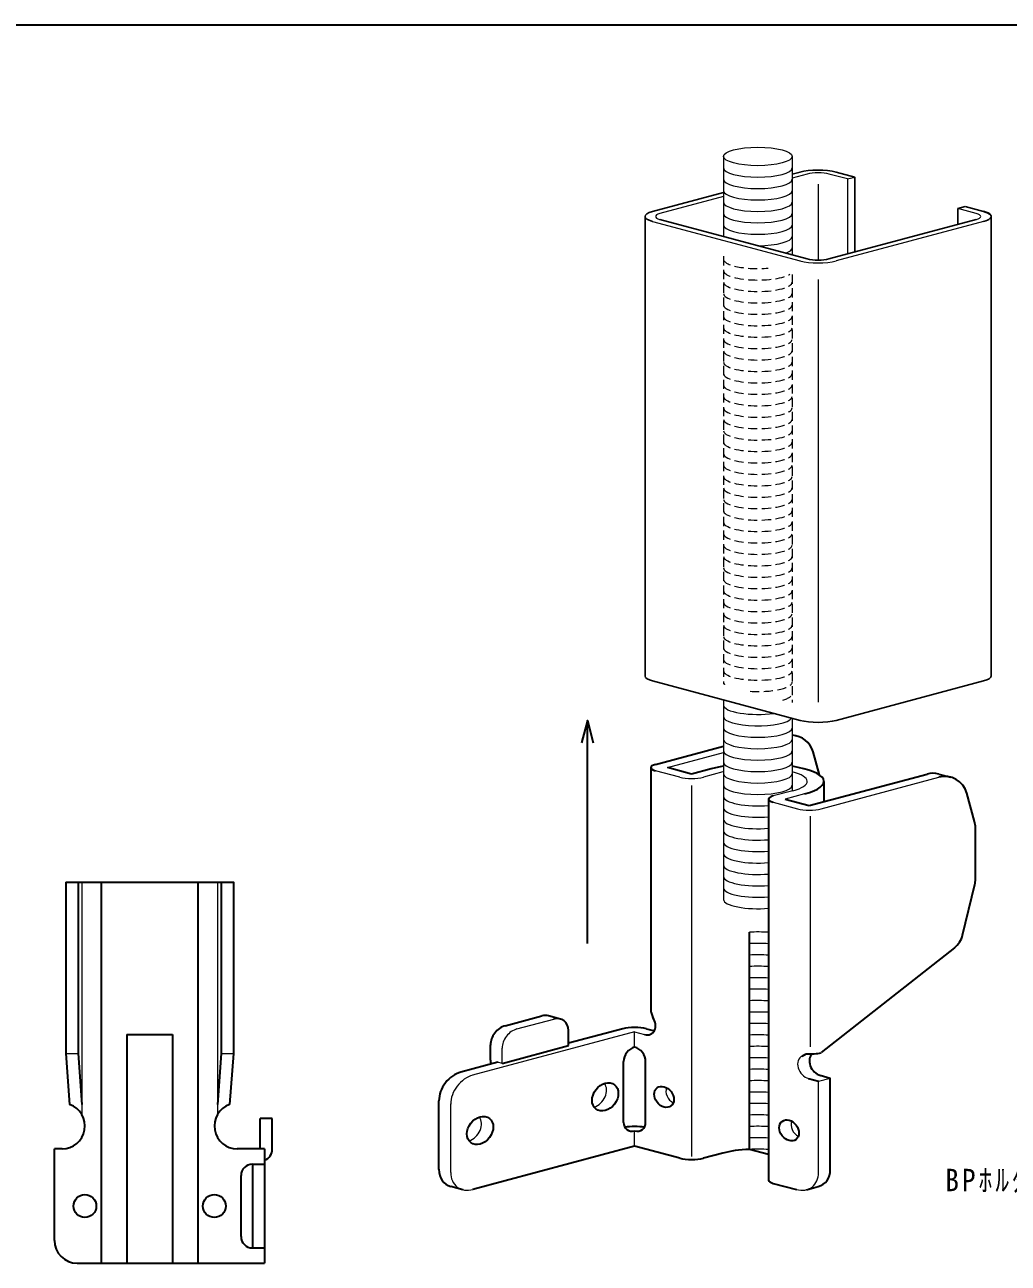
# Model space of a CAD drawing. Units: millimetres on the paper. Extents: x -405 to 405, y -286 to 286.
# Drawn here: x -226.6 to -97.5, y -173.5 to -11 of the extents above; entities that cross this region are included whole.
import ezdxf

# ---------------------------------------------------------------- set-up
doc = ezdxf.new("R2010")
doc.units = ezdxf.units.MM
doc.linetypes.add('DASHED1', pattern=[1.8, 1.2, -0.6])
for name, color, linetype, lineweight in [('0-1_吊りボルト', 4, 'Continuous', 18), ('0-3_BPボトム', 7, 'Continuous', 35), ('0-5_ブレース材', 5, 'Continuous', 25), ('0-8_寸法線', 7, 'Continuous', 18), ('F-0_図面枠', 4, 'Continuous', 18)]:
    doc.layers.add(name, color=color, linetype=linetype, lineweight=lineweight)
doc.styles.add('ＭＳ ゴシック', font='')
doc.styles.get('ＭＳ ゴシック').set_extended_font_data('MS Gothic')

msp = doc.modelspace()

# ---------------------------------------------------------------- linework, layer by layer
at = {"layer": '0-1_吊りボルト'}
for p, q in [((-134.889, -28.275), (-134.889, -38.781)), ((-125.889, -28.275), (-125.889, -41.192)), ((-134.889, -99.593), (-134.889, -125.775)), ((-125.889, -102.005), (-125.889, -111.528))]:
    msp.add_line(p, q, dxfattribs=at)
at = {"layer": '0-1_吊りボルト', "linetype": 'DASHED1'}
for p, q in [((-134.889, -41.369), (-134.889, -97.523)), ((-125.889, -43.78), (-125.889, -99.934))]:
    msp.add_line(p, q, dxfattribs=at)
at = {"layer": '0-1_吊りボルト'}
msp.add_ellipse((-130.389, -28.275), major_axis=(4.5, 0), ratio=0.27, dxfattribs=at)
msp.add_ellipse((-130.389, -28.275), major_axis=(4.5, 0), ratio=0.27, dxfattribs=at)
for centre, major_axis, start_param, end_param in [((-130.389, -28.7), (-4.5, 0), 0, 0.0686802), ((-130.389, -29.775), (4.5, 0), 3.1415927, 6.2831853), ((-130.389, -31.275), (4.5, 0), 3.1415927, 6.2831853), ((-130.389, -32.775), (4.5, 0), 3.1415927, 6.2831853), ((-130.389, -34.275), (4.5, 0), 3.1415927, 6.2831853), ((-130.389, -35.775), (4.5, 0), 3.1415927, 6.2831853), ((-130.389, -37.275), (4.5, 0), 3.1415927, 6.2831853), ((-130.389, -38.775), (4.5, 0), 3.1415927, 3.1464895), ((-130.389, -38.775), (4.5, 0), 4.7151167, 6.2831853), ((-130.389, -40.275), (4.5, 0), 5.6708256, 6.2831853), ((-130.389, -100.275), (4.5, 0), 3.1415927, 5.1902894), ((-130.389, -101.775), (4.5, 0), 3.1415927, 6.1080894), ((-130.389, -103.275), (4.5, 0), 3.1415927, 6.2831853), ((-130.389, -104.775), (4.5, 0), 3.1415927, 6.2831853), ((-130.389, -106.275), (4.5, 0), 3.1415927, 6.2831853), ((-130.389, -107.775), (4.5, 0), 3.1415927, 6.2831853), ((-130.389, -109.275), (4.5, 0), 3.1415927, 6.2831853), ((-130.389, -110.775), (4.5, 0), 3.1415927, 6.2831853), ((-130.389, -112.275), (4.5, 0), 3.1415927, 5.0262066), ((-130.389, -113.775), (4.5, 0), 3.1415927, 5.0262066), ((-130.389, -115.275), (4.5, 0), 3.1415927, 5.0262066), ((-130.389, -116.775), (4.5, 0), 3.1415927, 5.0262066), ((-130.389, -118.275), (4.5, 0), 3.1415927, 5.0262066), ((-130.389, -119.775), (4.5, 0), 3.1415927, 5.0262066), ((-130.389, -121.275), (4.5, 0), 3.1415927, 5.0262066), ((-130.389, -122.775), (4.5, 0), 3.1415927, 5.0262066), ((-130.389, -124.275), (4.5, 0), 3.1415927, 5.0262066), ((-130.389, -125.775), (4.5, 0), 3.1415927, 5.0262066)]:
    msp.add_ellipse(centre, major_axis=major_axis, ratio=0.27, start_param=start_param, end_param=end_param, dxfattribs=at)
at = {"layer": '0-1_吊りボルト', "linetype": 'DASHED1'}
for centre, start_param, end_param in [((-130.389, -41.775), 3.1415927, 5.0153695), ((-130.389, -43.275), 3.1415927, 5.9229539), ((-130.389, -44.775), 3.1415927, 6.2831853), ((-130.389, -46.275), 3.1415927, 6.2831853), ((-130.389, -47.775), 3.1415927, 6.2831853), ((-130.389, -49.275), 3.1415927, 6.2831853), ((-130.389, -50.775), 3.1415927, 6.2831853), ((-130.389, -52.275), 3.1415927, 6.2831853), ((-130.389, -53.775), 3.1415927, 6.2831853), ((-130.389, -55.275), 3.1415927, 6.2831853), ((-130.389, -56.775), 3.1415927, 6.2831853), ((-130.389, -58.275), 3.1415927, 6.2831853), ((-130.389, -59.775), 3.1415927, 6.2831853), ((-130.389, -61.275), 3.1415927, 6.2831853), ((-130.389, -62.775), 3.1415927, 6.2831853), ((-130.389, -64.275), 3.1415927, 6.2831853), ((-130.389, -65.775), 3.1415927, 6.2831853), ((-130.389, -67.275), 3.1415927, 6.2831853), ((-130.389, -68.775), 3.1415927, 6.2831853), ((-130.389, -70.275), 3.1415927, 6.2831853), ((-130.389, -71.775), 3.1415927, 6.2831853), ((-130.389, -73.275), 3.1415927, 6.2831853), ((-130.389, -74.775), 3.1415927, 6.2831853), ((-130.389, -74.775), 3.1415927, 6.2831853), ((-130.389, -76.275), 3.1415927, 6.2831853), ((-130.389, -77.775), 3.1415927, 6.2831853), ((-130.389, -79.275), 3.1415927, 6.2831853), ((-130.389, -80.775), 3.1415927, 6.2831853), ((-130.389, -82.275), 3.1415927, 6.2831853), ((-130.389, -83.775), 3.1415927, 6.2831853), ((-130.389, -85.275), 3.1415927, 6.2831853), ((-130.389, -86.775), 3.1415927, 6.2831853), ((-130.389, -88.275), 3.1415927, 6.2831853), ((-130.389, -89.775), 3.1415927, 6.2831853), ((-130.389, -91.275), 3.1415927, 6.2831853), ((-130.389, -92.775), 3.1415927, 6.2831853), ((-130.389, -94.275), 3.1415927, 6.2831853), ((-130.389, -95.775), 3.1415927, 6.2831853), ((-130.389, -97.275), 3.1415927, 3.3746361), ((-130.389, -97.275), 4.4869701, 6.2831853), ((-130.389, -98.775), 5.5286107, 6.2831853)]:
    msp.add_ellipse(centre, major_axis=(4.5, 0), ratio=0.27, start_param=start_param, end_param=end_param, dxfattribs=at)
at = {"layer": '0-3_BPボトム'}
for p, q in [((-125.889, -104.153), (-125.26, -104.321)), ((-143.815, -108.049), (-134.889, -105.657)), ((-122.312, -109.429), (-123.145, -106.419)), ((-144.455, -108.463), (-144.455, -140.463)), ((-139.082, -109.317), (-142.269, -108.463)), ((-136.522, -108.631), (-139.082, -109.317)), ((-134.977, -109.045), (-134.975, -109.045)), ((-123.629, -113.458), (-108.172, -109.316)), ((-121.717, -110.275), (-121.717, -112.946)), ((-106.619, -109.316), (-105.073, -109.73)), ((-101.929, -115.55), (-102.958, -111.828)), ((-128.999, -112.604), (-128.999, -162.604)), ((-126.816, -112.604), (-123.629, -113.458)), ((-101.82, -123.086), (-101.82, -116.35)), ((-221.249, -123.5), (-221.249, -146)), ((-219.65, -123.5), (-219.65, -146)), ((-216.6, -123.5), (-216.6, -173.5)), ((-203.9, -123.5), (-203.9, -173.5)), ((-200.85, -123.5), (-200.85, -146)), ((-103.508, -130.448), (-101.903, -123.789)), ((-131.471, -158.56), (-131.471, -130.06)), ((-104.57, -132.103), (-122.085, -145.871)), ((-163.582, -142.352), (-158.738, -141.055)), ((-156.311, -141.456), (-157.857, -141.042)), ((-144.394, -140.616), (-144.197, -141.256)), ((-148.113, -142.725), (-155.261, -144.641)), ((-155.261, -144.951), (-155.261, -142.951)), ((-155.261, -144.951), (-155.261, -142.951)), ((-145.023, -142.725), (-143.971, -143.007)), ((-213.25, -143.5), (-207.25, -143.5)), ((-213.25, -143.5), (-213.25, -173.5)), ((-207.25, -143.5), (-207.25, -173.5)), ((-221.249, -146), (-220.75, -152.672)), ((-219.65, -146), (-219.151, -152.672)), ((-200.85, -146), (-201.349, -152.672)), ((-199.251, -146), (-199.75, -152.672)), ((-165.5, -146.866), (-165.5, -144.852)), ((-163.954, -147.28), (-155.261, -144.951)), ((-163.954, -147.28), (-155.261, -144.951)), ((-124.562, -146.316), (-124.042, -146.036)), ((-164.534, -147.125), (-169.384, -148.425)), ((-148.017, -155.028), (-148.017, -147.017)), ((-145.119, -155.028), (-145.119, -147.017)), ((-123.722, -149.261), (-122.418, -149.61)), ((-122.187, -148.844), (-120.873, -149.196)), ((-120.873, -161.196), (-120.873, -149.196)), ((-172.261, -161.196), (-172.261, -152.175)), ((-194.15, -154.5), (-195.75, -154.5)), ((-195.75, -158.5), (-195.75, -154.5)), ((-194.15, -158.5), (-194.15, -154.5)), ((-221.75, -158.5), (-222.75, -158.5)), ((-221.75, -158.5), (-222.75, -158.5)), ((-222.75, -170.5), (-222.75, -158.5)), ((-195.15, -158.5), (-198.75, -158.5)), ((-195.15, -158.5), (-195.15, -173.5)), ((-146.568, -158.139), (-167.818, -163.833)), ((-140.627, -159.731), (-146.568, -158.139)), ((-134.977, -159.045), (-137.536, -159.731)), ((-128.999, -159.223), (-131.471, -158.56)), ((-196.75, -160.5), (-195.15, -160.5)), ((-196.75, -160.5), (-196.75, -171.5)), ((-198.25, -170), (-198.25, -162)), ((-169.142, -163.852), (-170.688, -163.438)), ((-128.36, -163.017), (-125.315, -163.833)), ((-123.99, -163.852), (-122.446, -163.438)), ((-196.75, -171.5), (-195.15, -171.5)), ((-219.75, -173.5), (-197.75, -173.5)), ((-219.75, -173.5), (-195.15, -173.5))]:
    msp.add_line(p, q, dxfattribs=at)
at = {"layer": '0-3_BPボトム', "color": 4, "lineweight": 18}
for p, q in [((-142.269, -108.463), (-134.889, -106.485)), ((-140.627, -109.731), (-143.815, -108.877)), ((-134.977, -109.045), (-137.536, -109.731)), ((-122.083, -113.872), (-106.626, -109.73)), ((-139.082, -110.838), (-139.082, -159.476)), ((-125.802, -111.504), (-128.362, -112.19)), ((-124.256, -111.918), (-126.816, -112.604)), ((-128.36, -113.017), (-125.173, -113.871)), ((-123.53, -114.859), (-123.53, -145.095)), ((-219.15, -123.5), (-219.15, -154.003)), ((-201.35, -123.5), (-201.35, -154.003)), ((-163.582, -142.352), (-158.738, -141.055)), ((-156.311, -141.456), (-157.857, -141.042)), ((-162.036, -142.766), (-157.193, -141.469)), ((-162.036, -142.766), (-157.193, -141.469)), ((-146.568, -143.139), (-167.838, -148.839)), ((-146.568, -145.139), (-146.568, -143.139)), ((-146.568, -143.139), (-145.274, -143.486)), ((-221.249, -146), (-219.65, -146)), ((-200.85, -146), (-199.251, -146)), ((-165.5, -146.866), (-165.5, -144.852)), ((-163.954, -147.28), (-163.954, -145.267)), ((-163.954, -147.28), (-163.954, -145.267)), ((-146.568, -145.139), (-146.578, -145.142)), ((-146.558, -145.142), (-146.568, -145.139)), ((-163.954, -147.28), (-164.534, -147.125)), ((-122.418, -149.61), (-120.873, -149.196)), ((-122.418, -161.69), (-122.418, -149.61)), ((-170.716, -161.61), (-170.716, -152.589)), ((-146.568, -158.139), (-146.568, -156.139)), ((-134.977, -159.045), (-134.975, -159.045))]:
    msp.add_line(p, q, dxfattribs=at)
at = {"layer": '0-3_BPボトム'}
msp.add_lwpolyline([(-221.249, -123.5), (-199.251, -123.5), (-199.251, -146)], dxfattribs=at)
for centre in [(-218.75, -166), (-201.75, -166)]:
    msp.add_circle(centre, 1.5, dxfattribs=at)
for centre, radius, start, end in [((-126.036, -107.219), 3, 15.46549, 87.18285), ((-107.395, -112.214), 3, 75, 105), ((-105.85, -112.628), 3, 15.46549, 105), ((-104.82, -116.35), 3, 0, 15.46549), ((-104.82, -123.086), 3, 346.4528, 360), ((-106.424, -129.745), 3, 308.17094, 346.4528), ((-221.75, -155.5), 3, 270, 70.52878), ((-198.75, -155.5), 3, 109.47122, 270), ((-195.75, -158.5), 1.6, 292.02431, 0), ((-196.75, -162), 1.5, 90, 180), ((-219.75, -170.5), 3, 180, 270), ((-196.75, -170), 1.5, 180, 270)]:
    msp.add_arc(centre, radius, start, end, dxfattribs=at)
for centre, major_axis, ratio, start_param, end_param in [((-142.269, -108.463), (2.185, 0), 0.268, 2.3560997, 3.9270856), ((-130.389, -110.275), (8.671, 0), 0.268, 2.1164218, 2.3562893), ((-130.389, -110.275), (8.671, 0), 0.268, 5.4975027, 7.3083562), ((-130.389, -110.275), (6.488, 0), 0.268, 2.3372537, 2.3562893), ((-126.816, -112.604), (2.183, 0), 0.268, 2.3547833, 3.926896), ((-158.738, -143.055), (1.364, 1.777), 0.77, 0.3078776, 0.7906144), ((-157.193, -143.469), (1.364, 1.777), 0.77, 5.4925709, 7.0737997), ((-145.264, -141.989), (-1.023, 1.333), 0.77, 2.3509783, 4.671791), ((-142.269, -140.463), (2.185, 0), 0.268, 3.1415927, 3.3664992), ((-163.568, -144.349), (1.364, 1.777), 0.77, 0.7836594, 2.3579332), ((-146.568, -143.139), (2.185, 0), 0.268, 0.7853034, 2.3562893), ((-146.568, -146.639), (1.023, 1.333), 0.77, 0.7836594, 2.3579332), ((-146.568, -146.639), (-1.023, 1.333), 0.77, 3.9252521, 5.4995259), ((-123.629, -145.458), (2.183, 0), 0.268, 4.5231227, 5.4978819), ((-122.177, -147.347), (-1.023, 1.333), 0.77, 0.0234653, 2.3579347), ((-164.534, -147.125), (-0.682, 0.889), 0.77, 0.7836594, 1.2620512), ((-169.364, -151.419), (2.045, 2.666), 0.77, 0.7836594, 2.3579332), ((-146.568, -154.639), (1.023, 1.333), 0.77, 2.3509783, 3.9252521), ((-146.568, -156.139), (2.185, 0), 0.268, 0.9403441, 2.2012486), ((-146.568, -154.639), (-1.023, 1.333), 0.77, 2.3579332, 3.932207), ((-130.389, -160.275), (6.488, 0), 0.268, 1.7384497, 2.3562893), ((-139.082, -159.317), (2.185, 0), 0.268, 3.926896, 5.4978819), ((-169.364, -160.419), (2.045, 2.666), 0.77, 2.3509783, 3.4506379), ((-123.771, -160.42), (-2.045, 2.666), 0.77, 2.8325829, 3.932207), ((-126.816, -162.604), (2.183, 0), 0.268, 3.1415927, 3.926896)]:
    msp.add_ellipse(centre, major_axis=major_axis, ratio=ratio, start_param=start_param, end_param=end_param, dxfattribs=at)
at = {"layer": '0-3_BPボトム', "color": 4, "lineweight": 18}
for centre, major_axis, ratio, start_param, end_param in [((-139.082, -109.317), (2.185, 0), 0.268, 3.926896, 5.4978819), ((-130.389, -110.275), (6.488, 0), 0.268, 5.4975027, 7.0875243), ((-123.629, -113.458), (2.183, 0), 0.268, 3.926896, 5.4978819), ((-130.389, -131.775), (6.488, 0), 0.268, 1.3550209, 1.7384497), ((-130.389, -133.275), (6.488, 0), 0.268, 1.3550209, 1.7384497), ((-130.389, -134.775), (6.488, 0), 0.268, 1.3550209, 1.7384497), ((-130.389, -136.275), (6.488, 0), 0.268, 1.3550209, 1.7384497), ((-130.389, -137.775), (6.488, 0), 0.268, 1.3550209, 1.7384497), ((-130.389, -139.275), (6.488, 0), 0.268, 1.3550209, 1.7384497), ((-130.389, -140.775), (6.488, 0), 0.268, 1.3550209, 1.7384497), ((-158.738, -143.055), (1.364, 1.777), 0.77, 0.3078776, 0.7906144), ((-157.193, -143.469), (1.364, 1.777), 0.77, 5.4925709, 7.0737997), ((-130.389, -142.275), (6.488, 0), 0.268, 1.3550209, 1.7384497), ((-163.568, -144.349), (1.364, 1.777), 0.77, 0.7836594, 2.3579332), ((-162.023, -144.763), (1.364, 1.777), 0.77, 0.7836594, 2.3579332), ((-162.023, -144.763), (1.364, 1.777), 0.77, 0.7836594, 2.3579332), ((-130.389, -143.775), (6.488, 0), 0.268, 1.3550209, 1.7384497), ((-130.389, -145.275), (6.488, 0), 0.268, 1.3550209, 1.7384497), ((-130.389, -146.775), (6.488, 0), 0.268, 1.3550209, 1.7384497), ((-130.389, -148.275), (6.488, 0), 0.268, 1.3550209, 1.7384497), ((-123.722, -147.761), (-1.023, 1.333), 0.77, 6.1175575, 8.64112), ((-167.818, -151.833), (2.045, 2.666), 0.77, 0.7836594, 2.3579332), ((-130.389, -149.775), (6.488, 0), 0.268, 1.3550209, 1.7384497), ((-151.977, -151.261), (1.218, 1.587), 0.77, 3.9782806, 6.0639877), ((-141.159, -151.26), (-0.913, 1.19), 0.77, 0.4277241, 2.0963783), ((-130.389, -151.275), (6.488, 0), 0.268, 1.3550209, 1.7384497), ((-130.389, -152.775), (6.488, 0), 0.268, 1.3550209, 1.7384497), ((-130.389, -154.275), (6.488, 0), 0.268, 1.3550209, 1.7384497), ((-168.398, -155.66), (1.218, 1.587), 0.77, 3.9782806, 6.0639877), ((-130.389, -155.775), (6.488, 0), 0.268, 1.3550209, 1.7384497), ((-130.389, -157.275), (6.488, 0), 0.268, 1.3550209, 1.7384497), ((-124.736, -155.66), (-0.913, 1.19), 0.77, 0.4277241, 2.0963783), ((-130.389, -158.775), (6.488, 0), 0.268, 1.3550209, 1.7384497), ((-130.389, -160.275), (6.488, 0), 0.268, 1.3550209, 1.7384497), ((-167.818, -160.833), (2.045, 2.666), 0.77, 2.3509783, 3.932207), ((-125.315, -160.833), (-2.045, 2.666), 0.77, 2.3509783, 3.932207)]:
    msp.add_ellipse(centre, major_axis=major_axis, ratio=ratio, start_param=start_param, end_param=end_param, dxfattribs=at)
at = {"layer": '0-3_BPボトム'}
for centre, major_axis in [((-150.432, -151.675), (1.218, 1.587)), ((-142.704, -151.674), (-0.913, 1.19)), ((-166.852, -156.075), (1.218, 1.587)), ((-126.282, -156.075), (-0.913, 1.19))]:
    msp.add_ellipse(centre, major_axis=major_axis, ratio=0.77, dxfattribs=at)
at = {"layer": '0-5_ブレース材'}
for p, q in [((-124.852, -30.321), (-125.889, -30.598)), ((-117.645, -30.978), (-120.097, -30.321)), ((-117.645, -30.978), (-117.645, -40.813)), ((-134.889, -33.01), (-144.208, -35.507)), ((-104.122, -35.119), (-103.156, -34.86)), ((-104.122, -35.119), (-104.122, -37.189)), ((-100.741, -35.507), (-103.156, -34.86)), ((-145.195, -36.154), (-145.195, -96.449)), ((-123.901, -41.725), (-143.242, -36.542)), ((-101.707, -36.542), (-121.048, -41.725)), ((-99.754, -36.154), (-99.754, -96.449)), ((-144.208, -97.096), (-124.852, -102.282)), ((-100.741, -97.096), (-120.097, -102.282))]:
    msp.add_line(p, q, dxfattribs=at)
at = {"layer": '0-5_ブレース材', "color": 4, "lineweight": 18}
for p, q in [((-123.901, -30.584), (-125.889, -31.116)), ((-118.611, -31.236), (-121.048, -30.584)), ((-122.475, -31.928), (-122.475, -41.882)), ((-118.611, -31.236), (-117.645, -30.978)), ((-118.611, -31.236), (-118.611, -41.072)), ((-134.889, -33.528), (-143.242, -35.766)), ((-101.707, -35.766), (-104.122, -35.119)), ((-144.208, -36.801), (-124.852, -41.987)), ((-100.741, -36.801), (-120.097, -41.987)), ((-122.475, -44.445), (-122.475, -99.893))]:
    msp.add_line(p, q, dxfattribs=at)
at = {"layer": '0-5_ブレース材'}
for centre, major_axis, start_param, end_param in [((-122.475, -30.978), (-3.402, 0), 3.9384276, 5.5015994), ((-141.793, -36.154), (-3.402, 0), 5.5015994, 7.0647712), ((-103.156, -36.154), (-3.402, 0), 2.3600067, 3.306352), ((-122.475, -41.33), (-2.041, 0), 0.7968349, 2.3447577), ((-141.793, -96.449), (-3.402, 0), 0, 0.7815859), ((-103.156, -96.449), (-3.402, 0), 2.3600067, 3.1415927), ((-122.475, -101.625), (-3.402, 0), 0.7968349, 2.3447577)]:
    msp.add_ellipse(centre, major_axis=major_axis, ratio=0.27, start_param=start_param, end_param=end_param, dxfattribs=at)
at = {"layer": '0-5_ブレース材', "color": 4, "lineweight": 18}
for centre, major_axis, start_param, end_param in [((-122.475, -30.978), (-2.041, 0), 3.9231786, 5.5015994), ((-141.793, -36.154), (-2.041, 0), 5.5015994, 7.0647712), ((-103.156, -36.154), (-2.041, 0), 2.3600067, 3.9231786), ((-122.475, -41.33), (-3.402, 0), 0.7968349, 2.3447577)]:
    msp.add_ellipse(centre, major_axis=major_axis, ratio=0.27, start_param=start_param, end_param=end_param, dxfattribs=at)
at = {"layer": '0-5_ブレース材', "color": 7, "lineweight": 35}
msp.add_ellipse((-103.156, -36.154), major_axis=(-3.402, 0), ratio=0.27, start_param=3.306352, end_param=3.9231786, dxfattribs=at)
at = {"layer": '0-8_寸法線', "lineweight": 35}
msp.add_line((-152.768, -102.309), (-153.545, -105.207), dxfattribs=at)
msp.add_lwpolyline([(-152.768, -131.537), (-152.768, -102.309), (-151.992, -105.207)], dxfattribs=at)
at = {"layer": 'F-0_図面枠', "color": 7, "lineweight": 35}
msp.add_line((-405, -11), (-15.5, -11), dxfattribs=at)

# ---------------------------------------------------------------- texts
at = {"layer": '0-8_寸法線', "insert": (-105.783, -164.374), "char_height": 2.933, "attachment_point": 7, "style": 'ＭＳ ゴシック'}
msp.add_mtext('\\T1.22;\\W0.9;BPﾎﾙﾀﾞｰﾎﾞﾄﾑ取付図', dxfattribs=at)

doc.saveas('drawing.dxf')
